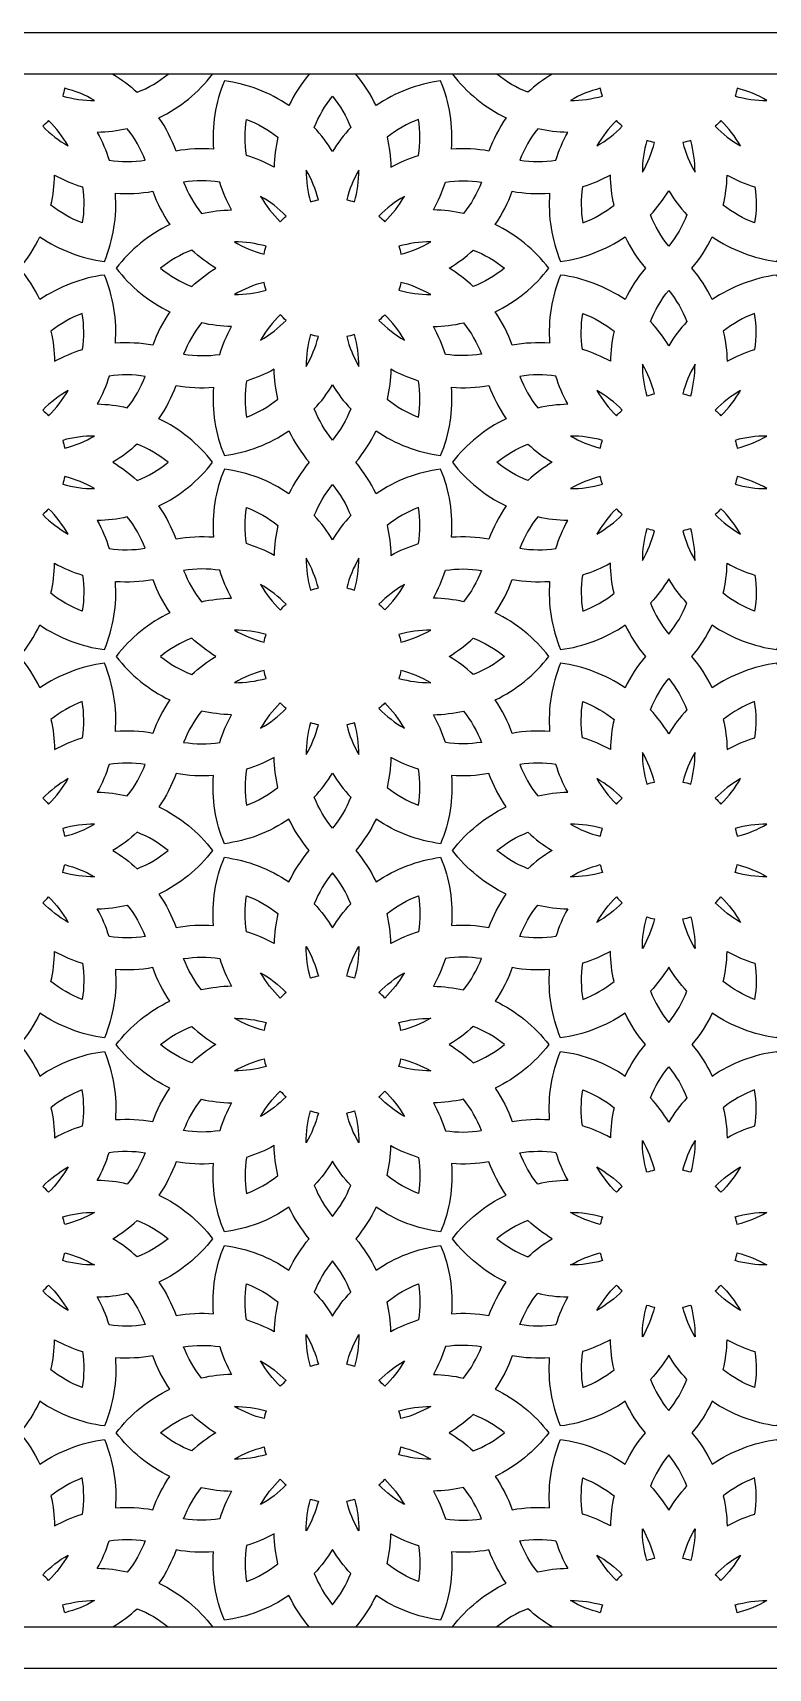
# Model space of a CAD drawing. Extents: x -2698 to -944, y 1038 to 1828.
# Drawn here: x -1806 to -1451, y 1038 to 1828 of the extents above; entities that cross this region are included whole.
import ezdxf

# ---------------------------------------------------------------- set-up
doc = ezdxf.new("R2010")
doc.units = 0
doc.layers.add('LAYER_01', color=5, linetype='CONTINUOUS')

msp = doc.modelspace()

# ---------------------------------------------------------------- linework, layer by layer
at = {"layer": 'LAYER_01'}
for points in [[(-2697.73, 1038.17), (-944.41, 1038.17), (-944.41, 1828.11), (-2697.73, 1828.11)], [(-2677.73, 1058.17), (-964.41, 1058.17), (-964.41, 1808.11), (-2677.73, 1808.11)]]:
    msp.add_lwpolyline(points, close=True, dxfattribs=at)
for points in [[(-1776.25, 1795.41, 0.068796), (-1790.6, 1801.27, -0.028935), (-1791.61, 1797.5, 0.068796)], [(-1531.98, 1801.27, 0.068796), (-1546.33, 1795.41, 0.068796), (-1530.97, 1797.5, -0.028935)], [(-1451.52, 1795.41, 0.068796), (-1465.86, 1801.27, -0.028935), (-1466.87, 1797.5, 0.068796)], [(-1652.51, 1782.36, 0.050779), (-1661.29, 1770.7, 0.050779), (-1670.08, 1782.36, -0.077393), (-1661.29, 1797.39, -0.077393)], [(-1801.21, 1782.9, 0.068796), (-1788.96, 1773.41, 0.068796), (-1798.45, 1785.66, -0.028935)], [(-1702.8, 1786.27, -0.077393), (-1687.68, 1777.64, 0.050779), (-1689.46, 1763.15, 0.050779), (-1702.89, 1768.86, -0.077393)], [(-1633.13, 1763.15, -0.050779), (-1619.69, 1768.86, 0.077393), (-1619.78, 1786.27, 0.077393), (-1634.9, 1777.64, -0.050779)], [(-1533.63, 1773.41, 0.068796), (-1521.38, 1782.9, -0.028935), (-1524.14, 1785.66, 0.068796)], [(-1476.47, 1782.9, 0.068796), (-1464.22, 1773.41, 0.068796), (-1473.71, 1785.66, -0.028935)], [(-1774.88, 1779.95, -0.050779), (-1769.17, 1766.51, 0.077393), (-1751.76, 1766.6, 0.077393), (-1760.39, 1781.72, -0.050779)], [(-1547.71, 1779.95, -0.050779), (-1562.2, 1781.72, 0.077393), (-1570.82, 1766.6, 0.077393), (-1553.41, 1766.51, -0.050779)], [(-1511.63, 1760.7, 0.068796), (-1505.76, 1775.05, -0.028935), (-1509.53, 1776.06, 0.068796)], [(-1486.22, 1760.7, 0.068796), (-1488.31, 1776.06, -0.028935), (-1492.09, 1775.05, 0.068796)], [(-1673.99, 1761.77, 0.068796), (-1671.9, 1746.42, -0.028935), (-1668.13, 1747.43, 0.068796)], [(-1654.45, 1747.43, -0.028935), (-1650.68, 1746.42, 0.068796), (-1648.59, 1761.77, 0.068796)], [(-1782.15, 1736.21, -0.077393), (-1797.27, 1744.84, 0.050779), (-1795.49, 1759.33, 0.050779), (-1782.06, 1753.62, -0.077393)], [(-1710.07, 1742.53, -0.050779), (-1715.78, 1755.97, 0.077393), (-1733.19, 1755.88, 0.077393), (-1724.56, 1740.75, -0.050779)], [(-1598.02, 1740.75, 0.050779), (-1612.51, 1742.53, 0.050779), (-1606.8, 1755.97, -0.077393), (-1589.39, 1755.88, -0.077393)], [(-1540.53, 1753.62, 0.077393), (-1540.44, 1736.21, 0.077393), (-1525.31, 1744.84, -0.050779), (-1527.09, 1759.33, -0.050779)], [(-1457.41, 1736.21, -0.077393), (-1472.54, 1744.84, 0.050779), (-1470.76, 1759.33, 0.050779), (-1457.32, 1753.62, -0.077393)], [(-1802.61, 1729.55, 0.117394), (-1771.43, 1717.64, 0.117394), (-1766.15, 1750.6, 0.063011), (-1748.08, 1751.52, 0.063011), (-1739.85, 1735.42, 0.117394), (-1765.75, 1714.37, 0.117394), (-1739.85, 1693.32, 0.063011), (-1748.08, 1677.21, 0.063011), (-1766.15, 1678.13, 0.117394), (-1771.43, 1711.09, 0.117394), (-1802.61, 1699.18, 0.063011), (-1812.44, 1714.37, 0.063011)], [(-1683.74, 1739.58, 0.068796), (-1696, 1749.07, 0.068796), (-1686.5, 1736.82, -0.028935)], [(-1626.59, 1749.07, 0.068796), (-1638.84, 1739.58, -0.028935), (-1636.08, 1736.82, 0.068796)], [(-1582.74, 1693.32, 0.117394), (-1556.83, 1714.37, 0.117394), (-1582.74, 1735.42, 0.063011), (-1574.5, 1751.52, 0.063011), (-1556.43, 1750.6, 0.117394), (-1551.15, 1717.64, 0.117394), (-1519.97, 1729.55, 0.063011), (-1510.14, 1714.37, 0.063011), (-1519.97, 1699.18, 0.117394), (-1551.15, 1711.09, 0.117394), (-1556.43, 1678.13, 0.063011), (-1574.5, 1677.21, 0.063011)], [(-1498.92, 1725.09, -0.077393), (-1507.71, 1740.12, 0.050779), (-1498.92, 1751.78, 0.050779), (-1490.14, 1740.12, -0.077393)], [(-1477.87, 1729.55, 0.117394), (-1446.69, 1717.64, 0.117394), (-1441.42, 1750.6, 0.063011), (-1423.35, 1751.52, 0.063011), (-1415.11, 1735.42, 0.117394), (-1441.02, 1714.37, 0.117394), (-1415.11, 1693.32, 0.063011), (-1423.35, 1677.21, 0.063011), (-1441.42, 1678.13, 0.117394), (-1446.69, 1711.09, 0.117394), (-1477.87, 1699.18, 0.063011), (-1487.7, 1714.37, 0.063011)], [(-1729.28, 1723.15, 0.077393), (-1744.32, 1714.37, 0.077393), (-1729.28, 1705.58, -0.050779), (-1717.62, 1714.37, -0.050779)], [(-1708.7, 1727.07, 0.068796), (-1694.35, 1721.2, -0.028935), (-1693.34, 1724.98, 0.068796)], [(-1628.23, 1721.2, 0.068796), (-1613.88, 1727.07, 0.068796), (-1629.24, 1724.98, -0.028935)], [(-1593.3, 1705.58, 0.050779), (-1604.96, 1714.37, 0.050779), (-1593.3, 1723.15, -0.077393), (-1578.27, 1714.37, -0.077393)], [(-1708.7, 1701.66, 0.068796), (-1693.34, 1703.76, -0.028935), (-1694.35, 1707.53, 0.068796)], [(-1629.24, 1703.76, 0.068796), (-1613.88, 1701.66, 0.068796), (-1628.23, 1707.53, -0.028935)], [(-1498.92, 1676.95, 0.050779), (-1507.71, 1688.61, -0.077393), (-1498.92, 1703.65, -0.077393), (-1490.14, 1688.61, 0.050779)], [(-1782.06, 1675.11, 0.077393), (-1782.15, 1692.53, 0.077393), (-1797.27, 1683.9, -0.050779), (-1795.49, 1669.41, -0.050779)], [(-1686.5, 1691.91, 0.068796), (-1696, 1679.66, 0.068796), (-1683.74, 1689.15, -0.028935)], [(-1626.59, 1679.66, 0.068796), (-1636.08, 1691.91, -0.028935), (-1638.84, 1689.15, 0.068796)], [(-1540.44, 1692.53, -0.077393), (-1525.31, 1683.9, 0.050779), (-1527.09, 1669.41, 0.050779), (-1540.53, 1675.11, -0.077393)], [(-1457.32, 1675.11, 0.077393), (-1457.41, 1692.53, 0.077393), (-1472.54, 1683.9, -0.050779), (-1470.76, 1669.41, -0.050779)], [(-1724.56, 1687.98, 0.077393), (-1733.19, 1672.85, 0.077393), (-1715.78, 1672.76, -0.050779), (-1710.07, 1686.2, -0.050779)], [(-1589.39, 1672.85, -0.077393), (-1606.8, 1672.76, 0.050779), (-1612.51, 1686.2, 0.050779), (-1598.02, 1687.98, -0.077393)], [(-1671.9, 1682.32, 0.068796), (-1673.99, 1666.96, 0.068796), (-1668.13, 1681.31, -0.028935)], [(-1654.45, 1681.31, 0.068796), (-1648.59, 1666.96, 0.068796), (-1650.68, 1682.32, -0.028935)], [(-1511.63, 1668.03, 0.068796), (-1509.53, 1652.67, -0.028935), (-1505.76, 1653.69, 0.068796)], [(-1486.22, 1668.03, 0.068796), (-1492.09, 1653.69, -0.028935), (-1488.31, 1652.67, 0.068796)], [(-1774.88, 1648.79, -0.050779), (-1760.39, 1647.01, 0.077393), (-1751.76, 1662.14, 0.077393), (-1769.17, 1662.23, -0.050779)], [(-1689.46, 1665.58, -0.050779), (-1702.89, 1659.88, 0.077393), (-1702.8, 1642.47, 0.077393), (-1687.68, 1651.09, -0.050779)], [(-1634.9, 1651.09, 0.077393), (-1619.78, 1642.47, 0.077393), (-1619.69, 1659.88, -0.050779), (-1633.13, 1665.58, -0.050779)], [(-1547.71, 1648.79, -0.050779), (-1553.41, 1662.23, 0.077393), (-1570.82, 1662.14, 0.077393), (-1562.2, 1647.01, -0.050779)], [(-1788.96, 1655.33, 0.068796), (-1801.21, 1645.84, -0.028935), (-1798.45, 1643.08, 0.068796)], [(-1672.51, 1620.62, 0.063011), (-1682.34, 1605.44, 0.117394), (-1713.52, 1617.35, 0.117394), (-1718.8, 1584.39, 0.063011), (-1736.87, 1583.47, 0.063011), (-1745.1, 1599.57, 0.117394), (-1719.2, 1620.62, 0.117394), (-1745.1, 1641.67, 0.063011), (-1736.87, 1657.78, 0.063011), (-1718.8, 1656.86, 0.117394), (-1713.52, 1623.9, 0.117394), (-1682.34, 1635.81, 0.063011)], [(-1670.08, 1646.38, 0.050779), (-1661.29, 1658.04, 0.050779), (-1652.51, 1646.38, -0.077393), (-1661.29, 1631.34, -0.077393)], [(-1603.38, 1620.62, 0.117394), (-1577.48, 1599.57, 0.063011), (-1585.72, 1583.47, 0.063011), (-1603.78, 1584.39, 0.117394), (-1609.06, 1617.35, 0.117394), (-1640.24, 1605.44, 0.063011), (-1650.07, 1620.62, 0.063011), (-1640.24, 1635.81, 0.117394), (-1609.06, 1623.9, 0.117394), (-1603.78, 1656.86, 0.063011), (-1585.72, 1657.78, 0.063011), (-1577.48, 1641.67, 0.117394)], [(-1521.38, 1645.84, 0.068796), (-1533.63, 1655.33, 0.068796), (-1524.14, 1643.08, -0.028935)], [(-1464.22, 1655.33, 0.068796), (-1476.47, 1645.84, -0.028935), (-1473.71, 1643.08, 0.068796)], [(-1790.6, 1627.46, 0.068796), (-1776.25, 1633.33, 0.068796), (-1791.61, 1631.23, -0.028935)], [(-1755.67, 1629.41, -0.050779), (-1767.33, 1620.62, -0.050779), (-1755.67, 1611.84, 0.077393), (-1740.63, 1620.62, 0.077393)], [(-1555.25, 1620.62, 0.050779), (-1566.91, 1611.84, -0.077393), (-1581.95, 1620.62, -0.077393), (-1566.91, 1629.41, 0.050779)], [(-1546.33, 1633.33, 0.068796), (-1531.98, 1627.46, -0.028935), (-1530.97, 1631.23, 0.068796)], [(-1465.86, 1627.46, 0.068796), (-1451.52, 1633.33, 0.068796), (-1466.87, 1631.23, -0.028935)], [(-1776.25, 1607.92, 0.068796), (-1790.6, 1613.79, -0.028935), (-1791.61, 1610.02, 0.068796)], [(-1531.98, 1613.79, 0.068796), (-1546.33, 1607.92, 0.068796), (-1530.97, 1610.02, -0.028935)], [(-1451.52, 1607.92, 0.068796), (-1465.86, 1613.79, -0.028935), (-1466.87, 1610.02, 0.068796)], [(-1652.51, 1594.87, 0.050779), (-1661.29, 1583.21, 0.050779), (-1670.08, 1594.87, -0.077393), (-1661.29, 1609.91, -0.077393)], [(-1801.21, 1595.41, 0.068796), (-1788.96, 1585.92, 0.068796), (-1798.45, 1598.17, -0.028935)], [(-1702.8, 1598.78, -0.077393), (-1687.68, 1590.15, 0.050779), (-1689.46, 1575.66, 0.050779), (-1702.89, 1581.37, -0.077393)], [(-1633.13, 1575.66, -0.050779), (-1619.69, 1581.37, 0.077393), (-1619.78, 1598.78, 0.077393), (-1634.9, 1590.15, -0.050779)], [(-1533.63, 1585.92, 0.068796), (-1521.38, 1595.41, -0.028935), (-1524.14, 1598.17, 0.068796)], [(-1476.47, 1595.41, 0.068796), (-1464.22, 1585.92, 0.068796), (-1473.71, 1598.17, -0.028935)], [(-1774.88, 1592.46, -0.050779), (-1769.17, 1579.02, 0.077393), (-1751.76, 1579.11, 0.077393), (-1760.39, 1594.24, -0.050779)], [(-1547.71, 1592.46, -0.050779), (-1562.2, 1594.24, 0.077393), (-1570.82, 1579.11, 0.077393), (-1553.41, 1579.02, -0.050779)], [(-1511.63, 1573.22, 0.068796), (-1505.76, 1587.56, -0.028935), (-1509.53, 1588.57, 0.068796)], [(-1486.22, 1573.22, 0.068796), (-1488.31, 1588.57, -0.028935), (-1492.09, 1587.56, 0.068796)], [(-1673.99, 1574.29, 0.068796), (-1671.9, 1558.93, -0.028935), (-1668.13, 1559.94, 0.068796)], [(-1654.45, 1559.94, -0.028935), (-1650.68, 1558.93, 0.068796), (-1648.59, 1574.29, 0.068796)], [(-1782.15, 1548.72, -0.077393), (-1797.27, 1557.35, 0.050779), (-1795.49, 1571.84, 0.050779), (-1782.06, 1566.13, -0.077393)], [(-1710.07, 1555.05, -0.050779), (-1715.78, 1568.48, 0.077393), (-1733.19, 1568.39, 0.077393), (-1724.56, 1553.27, -0.050779)], [(-1598.02, 1553.27, 0.050779), (-1612.51, 1555.05, 0.050779), (-1606.8, 1568.48, -0.077393), (-1589.39, 1568.39, -0.077393)], [(-1540.53, 1566.13, 0.077393), (-1540.44, 1548.72, 0.077393), (-1525.31, 1557.35, -0.050779), (-1527.09, 1571.84, -0.050779)], [(-1490.14, 1552.63, -0.050779), (-1498.92, 1564.29, -0.050779), (-1507.71, 1552.63, 0.077393), (-1498.92, 1537.6, 0.077393)], [(-1457.41, 1548.72, -0.077393), (-1472.54, 1557.35, 0.050779), (-1470.76, 1571.84, 0.050779), (-1457.32, 1566.13, -0.077393)], [(-1802.61, 1542.07, 0.117394), (-1771.43, 1530.16, 0.117394), (-1766.15, 1563.12, 0.063011), (-1748.08, 1564.04, 0.063011), (-1739.85, 1547.93, 0.117394), (-1765.75, 1526.88, 0.117394), (-1739.85, 1505.83, 0.063011), (-1748.08, 1489.72, 0.063011), (-1766.15, 1490.64, 0.117394), (-1771.43, 1523.6, 0.117394), (-1802.61, 1511.69, 0.063011), (-1812.44, 1526.88, 0.063011)], [(-1683.74, 1552.09, 0.068796), (-1696, 1561.58, 0.068796), (-1686.5, 1549.33, -0.028935)], [(-1626.59, 1561.58, 0.068796), (-1638.84, 1552.09, -0.028935), (-1636.08, 1549.33, 0.068796)], [(-1582.74, 1505.83, 0.117394), (-1556.83, 1526.88, 0.117394), (-1582.74, 1547.93, 0.063011), (-1574.5, 1564.04, 0.063011), (-1556.43, 1563.12, 0.117394), (-1551.15, 1530.16, 0.117394), (-1519.97, 1542.07, 0.063011), (-1510.14, 1526.88, 0.063011), (-1519.97, 1511.69, 0.117394), (-1551.15, 1523.6, 0.117394), (-1556.43, 1490.64, 0.063011), (-1574.5, 1489.72, 0.063011)], [(-1477.87, 1542.07, 0.117394), (-1446.69, 1530.16, 0.117394), (-1441.42, 1563.12, 0.063011), (-1423.35, 1564.04, 0.063011), (-1415.11, 1547.93, 0.117394), (-1441.02, 1526.88, 0.117394), (-1415.11, 1505.83, 0.063011), (-1423.35, 1489.72, 0.063011), (-1441.42, 1490.64, 0.117394), (-1446.69, 1523.6, 0.117394), (-1477.87, 1511.69, 0.063011), (-1487.7, 1526.88, 0.063011)], [(-1729.28, 1535.67, 0.077393), (-1744.32, 1526.88, 0.077393), (-1729.28, 1518.1, -0.050779), (-1717.62, 1526.88, -0.050779)], [(-1708.7, 1539.58, 0.068796), (-1694.35, 1533.72, -0.028935), (-1693.34, 1537.49, 0.068796)], [(-1628.23, 1533.72, 0.068796), (-1613.88, 1539.58, 0.068796), (-1629.24, 1537.49, -0.028935)], [(-1593.3, 1518.1, 0.050779), (-1604.96, 1526.88, 0.050779), (-1593.3, 1535.67, -0.077393), (-1578.27, 1526.88, -0.077393)], [(-1708.7, 1514.18, 0.068796), (-1693.34, 1516.27, -0.028935), (-1694.35, 1520.04, 0.068796)], [(-1629.24, 1516.27, 0.068796), (-1613.88, 1514.18, 0.068796), (-1628.23, 1520.04, -0.028935)], [(-1498.92, 1489.47, 0.050779), (-1507.71, 1501.13, -0.077393), (-1498.92, 1516.16, -0.077393), (-1490.14, 1501.13, 0.050779)], [(-1782.06, 1487.63, 0.077393), (-1782.15, 1505.04, 0.077393), (-1797.27, 1496.41, -0.050779), (-1795.49, 1481.92, -0.050779)], [(-1686.5, 1504.43, 0.068796), (-1696, 1492.18, 0.068796), (-1683.74, 1501.67, -0.028935)], [(-1626.59, 1492.18, 0.068796), (-1636.08, 1504.43, -0.028935), (-1638.84, 1501.67, 0.068796)], [(-1540.44, 1505.04, -0.077393), (-1525.31, 1496.41, 0.050779), (-1527.09, 1481.92, 0.050779), (-1540.53, 1487.63, -0.077393)], [(-1457.32, 1487.63, 0.077393), (-1457.41, 1505.04, 0.077393), (-1472.54, 1496.41, -0.050779), (-1470.76, 1481.92, -0.050779)], [(-1724.56, 1500.49, 0.077393), (-1733.19, 1485.37, 0.077393), (-1715.78, 1485.28, -0.050779), (-1710.07, 1498.72, -0.050779)], [(-1671.9, 1494.83, 0.068796), (-1673.99, 1479.47, 0.068796), (-1668.13, 1493.82, -0.028935)], [(-1654.45, 1493.82, 0.068796), (-1648.59, 1479.47, 0.068796), (-1650.68, 1494.83, -0.028935)], [(-1589.39, 1485.37, -0.077393), (-1606.8, 1485.28, 0.050779), (-1612.51, 1498.72, 0.050779), (-1598.02, 1500.49, -0.077393)], [(-1689.46, 1478.1, -0.050779), (-1702.89, 1472.39, 0.077393), (-1702.8, 1454.98, 0.077393), (-1687.68, 1463.61, -0.050779)], [(-1634.9, 1463.61, 0.077393), (-1619.78, 1454.98, 0.077393), (-1619.69, 1472.39, -0.050779), (-1633.13, 1478.1, -0.050779)], [(-1511.63, 1480.54, 0.068796), (-1509.53, 1465.19, -0.028935), (-1505.76, 1466.2, 0.068796)], [(-1486.22, 1480.54, 0.068796), (-1492.09, 1466.2, -0.028935), (-1488.31, 1465.19, 0.068796)], [(-1774.88, 1461.3, -0.050779), (-1760.39, 1459.53, 0.077393), (-1751.76, 1474.65, 0.077393), (-1769.17, 1474.74, -0.050779)], [(-1719.2, 1433.14, -0.117394), (-1745.1, 1412.09, -0.063011), (-1736.87, 1395.98, -0.063011), (-1718.8, 1396.9, -0.117394), (-1713.52, 1429.86, -0.117394), (-1682.34, 1417.95, -0.063011), (-1672.51, 1433.14, -0.063011), (-1682.34, 1448.32, -0.117394), (-1713.52, 1436.41, -0.117394), (-1718.8, 1469.37, -0.063011), (-1736.87, 1470.29, -0.063011), (-1745.1, 1454.19, -0.117394)], [(-1670.08, 1458.89, 0.050779), (-1661.29, 1470.55, 0.050779), (-1652.51, 1458.89, -0.077393), (-1661.29, 1443.86, -0.077393)], [(-1577.48, 1454.19, -0.063011), (-1585.72, 1470.29, -0.063011), (-1603.78, 1469.37, -0.117394), (-1609.06, 1436.41, -0.117394), (-1640.24, 1448.32, -0.063011), (-1650.07, 1433.14, -0.063011), (-1640.24, 1417.95, -0.117394), (-1609.06, 1429.86, -0.117394), (-1603.78, 1396.9, -0.063011), (-1585.72, 1395.98, -0.063011), (-1577.48, 1412.09, -0.117394), (-1603.38, 1433.14, -0.117394)], [(-1547.71, 1461.3, -0.050779), (-1553.41, 1474.74, 0.077393), (-1570.82, 1474.65, 0.077393), (-1562.2, 1459.53, -0.050779)], [(-1788.96, 1467.84, 0.068796), (-1801.21, 1458.35, -0.028935), (-1798.45, 1455.59, 0.068796)], [(-1521.38, 1458.35, 0.068796), (-1533.63, 1467.84, 0.068796), (-1524.14, 1455.59, -0.028935)], [(-1464.22, 1467.84, 0.068796), (-1476.47, 1458.35, -0.028935), (-1473.71, 1455.59, 0.068796)], [(-1790.6, 1439.98, 0.068796), (-1776.25, 1445.84, 0.068796), (-1791.61, 1443.75, -0.028935)], [(-1546.33, 1445.84, 0.068796), (-1531.98, 1439.98, -0.028935), (-1530.97, 1443.75, 0.068796)], [(-1465.86, 1439.98, 0.068796), (-1451.52, 1445.84, 0.068796), (-1466.87, 1443.75, -0.028935)], [(-1767.33, 1433.14, -0.050779), (-1755.67, 1424.35, 0.077393), (-1740.63, 1433.14, 0.077393), (-1755.67, 1441.92, -0.050779)], [(-1566.91, 1441.92, 0.050779), (-1555.25, 1433.14, 0.050779), (-1566.91, 1424.35, -0.077393), (-1581.95, 1433.14, -0.077393)], [(-1790.6, 1426.3, -0.068796), (-1776.25, 1420.44, -0.068796), (-1791.61, 1422.53, 0.028935)], [(-1670.08, 1407.38, -0.050779), (-1661.29, 1395.72, -0.050779), (-1652.51, 1407.38, 0.077393), (-1661.29, 1422.42, 0.077393)], [(-1546.33, 1420.44, -0.068796), (-1531.98, 1426.3, 0.028935), (-1530.97, 1422.53, -0.068796)], [(-1465.86, 1426.3, -0.068796), (-1451.52, 1420.44, -0.068796), (-1466.87, 1422.53, 0.028935)], [(-1788.96, 1398.43, -0.068796), (-1801.21, 1407.92, 0.028935), (-1798.45, 1410.69, -0.068796)], [(-1774.88, 1404.97, 0.050779), (-1760.39, 1406.75, -0.077393), (-1751.76, 1391.63, -0.077393), (-1769.17, 1391.53, 0.050779)], [(-1689.46, 1388.18, 0.050779), (-1702.89, 1393.88, -0.077393), (-1702.8, 1411.3, -0.077393), (-1687.68, 1402.67, 0.050779)], [(-1634.9, 1402.67, -0.077393), (-1619.78, 1411.3, -0.077393), (-1619.69, 1393.88, 0.050779), (-1633.13, 1388.18, 0.050779)], [(-1547.71, 1404.97, 0.050779), (-1553.41, 1391.53, -0.077393), (-1570.82, 1391.63, -0.077393), (-1562.2, 1406.75, 0.050779)], [(-1521.38, 1407.92, -0.068796), (-1533.63, 1398.43, -0.068796), (-1524.14, 1410.69, 0.028935)], [(-1464.22, 1398.43, -0.068796), (-1476.47, 1407.92, 0.028935), (-1473.71, 1410.69, -0.068796)], [(-1511.63, 1385.73, -0.068796), (-1509.53, 1401.09, 0.028935), (-1505.76, 1400.08, -0.068796)], [(-1486.22, 1385.73, -0.068796), (-1492.09, 1400.08, 0.028935), (-1488.31, 1401.09, -0.068796)], [(-1782.06, 1378.65, -0.077393), (-1782.15, 1361.24, -0.077393), (-1797.27, 1369.86, 0.050779), (-1795.49, 1384.35, 0.050779)], [(-1671.9, 1371.45, -0.068796), (-1673.99, 1386.8, -0.068796), (-1668.13, 1372.46, 0.028935)], [(-1654.45, 1372.46, -0.068796), (-1648.59, 1386.8, -0.068796), (-1650.68, 1371.45, 0.028935)], [(-1540.44, 1361.24, 0.077393), (-1525.31, 1369.86, -0.050779), (-1527.09, 1384.35, -0.050779), (-1540.53, 1378.65, 0.077393)], [(-1457.32, 1378.65, -0.077393), (-1457.41, 1361.24, -0.077393), (-1472.54, 1369.86, 0.050779), (-1470.76, 1384.35, 0.050779)], [(-1802.61, 1324.21, -0.117394), (-1771.43, 1336.12, -0.117394), (-1766.15, 1303.16, -0.063011), (-1748.08, 1302.24, -0.063011), (-1739.85, 1318.35, -0.117394), (-1765.75, 1339.39, -0.117394), (-1739.85, 1360.44, -0.063011), (-1748.08, 1376.55, -0.063011), (-1766.15, 1375.63, -0.117394), (-1771.43, 1342.67, -0.117394), (-1802.61, 1354.58, -0.063011), (-1812.44, 1339.39, -0.063011)], [(-1724.56, 1365.78, -0.077393), (-1733.19, 1380.91, -0.077393), (-1715.78, 1381, 0.050779), (-1710.07, 1367.56, 0.050779)], [(-1589.39, 1380.91, 0.077393), (-1606.8, 1381, -0.050779), (-1612.51, 1367.56, -0.050779), (-1598.02, 1365.78, 0.077393)], [(-1582.74, 1360.44, -0.117394), (-1556.83, 1339.39, -0.117394), (-1582.74, 1318.35, -0.063011), (-1574.5, 1302.24, -0.063011), (-1556.43, 1303.16, -0.117394), (-1551.15, 1336.12, -0.117394), (-1519.97, 1324.21, -0.063011), (-1510.14, 1339.39, -0.063011), (-1519.97, 1354.58, -0.117394), (-1551.15, 1342.67, -0.117394), (-1556.43, 1375.63, -0.063011), (-1574.5, 1376.55, -0.063011)], [(-1498.92, 1376.81, -0.050779), (-1507.71, 1365.15, 0.077393), (-1498.92, 1350.11, 0.077393), (-1490.14, 1365.15, -0.050779)], [(-1477.87, 1324.21, -0.117394), (-1446.69, 1336.12, -0.117394), (-1441.42, 1303.16, -0.063011), (-1423.35, 1302.24, -0.063011), (-1415.11, 1318.35, -0.117394), (-1441.02, 1339.39, -0.117394), (-1415.11, 1360.44, -0.063011), (-1423.35, 1376.55, -0.063011), (-1441.42, 1375.63, -0.117394), (-1446.69, 1342.67, -0.117394), (-1477.87, 1354.58, -0.063011), (-1487.7, 1339.39, -0.063011)], [(-1686.5, 1361.85, -0.068796), (-1696, 1374.1, -0.068796), (-1683.74, 1364.61, 0.028935)], [(-1626.59, 1374.1, -0.068796), (-1636.08, 1361.85, 0.028935), (-1638.84, 1364.61, -0.068796)], [(-1708.7, 1352.1, -0.068796), (-1693.34, 1350, 0.028935), (-1694.35, 1346.23, -0.068796)], [(-1629.24, 1350, -0.068796), (-1613.88, 1352.1, -0.068796), (-1628.23, 1346.23, 0.028935)], [(-1729.28, 1330.61, -0.077393), (-1744.32, 1339.39, -0.077393), (-1729.28, 1348.18, 0.050779), (-1717.62, 1339.39, 0.050779)], [(-1593.3, 1348.18, -0.050779), (-1604.96, 1339.39, -0.050779), (-1593.3, 1330.61, 0.077393), (-1578.27, 1339.39, 0.077393)], [(-1708.7, 1326.69, -0.068796), (-1694.35, 1332.56, 0.028935), (-1693.34, 1328.79, -0.068796)], [(-1628.23, 1332.56, -0.068796), (-1613.88, 1326.69, -0.068796), (-1629.24, 1328.79, 0.028935)], [(-1490.14, 1313.64, 0.050779), (-1498.92, 1301.98, 0.050779), (-1507.71, 1313.64, -0.077393), (-1498.92, 1328.68, -0.077393)], [(-1782.15, 1317.55, 0.077393), (-1797.27, 1308.93, -0.050779), (-1795.49, 1294.43, -0.050779), (-1782.06, 1300.14, 0.077393)], [(-1710.07, 1311.23, 0.050779), (-1715.78, 1297.79, -0.077393), (-1733.19, 1297.88, -0.077393), (-1724.56, 1313.01, 0.050779)], [(-1683.74, 1314.18, -0.068796), (-1696, 1304.69, -0.068796), (-1686.5, 1316.94, 0.028935)], [(-1626.59, 1304.69, -0.068796), (-1638.84, 1314.18, 0.028935), (-1636.08, 1316.94, -0.068796)], [(-1598.02, 1313.01, -0.050779), (-1612.51, 1311.23, -0.050779), (-1606.8, 1297.79, 0.077393), (-1589.39, 1297.88, 0.077393)], [(-1540.53, 1300.14, -0.077393), (-1540.44, 1317.55, -0.077393), (-1525.31, 1308.93, 0.050779), (-1527.09, 1294.43, 0.050779)], [(-1457.41, 1317.55, 0.077393), (-1472.54, 1308.93, -0.050779), (-1470.76, 1294.43, -0.050779), (-1457.32, 1300.14, 0.077393)], [(-1673.99, 1291.99, -0.068796), (-1671.9, 1307.34, 0.028935), (-1668.13, 1306.33, -0.068796)], [(-1654.45, 1306.33, 0.028935), (-1650.68, 1307.34, -0.068796), (-1648.59, 1291.99, -0.068796)], [(-1774.88, 1273.82, 0.050779), (-1769.17, 1287.25, -0.077393), (-1751.76, 1287.16, -0.077393), (-1760.39, 1272.04, 0.050779)], [(-1702.8, 1267.49, 0.077393), (-1687.68, 1276.12, -0.050779), (-1689.46, 1290.61, -0.050779), (-1702.89, 1284.91, 0.077393)], [(-1633.13, 1290.61, 0.050779), (-1619.69, 1284.91, -0.077393), (-1619.78, 1267.49, -0.077393), (-1634.9, 1276.12, 0.050779)], [(-1547.71, 1273.82, 0.050779), (-1562.2, 1272.04, -0.077393), (-1570.82, 1287.16, -0.077393), (-1553.41, 1287.25, 0.050779)], [(-1511.63, 1293.06, -0.068796), (-1505.76, 1278.71, 0.028935), (-1509.53, 1277.7, -0.068796)], [(-1486.22, 1293.06, -0.068796), (-1488.31, 1277.7, 0.028935), (-1492.09, 1278.71, -0.068796)], [(-1801.21, 1270.86, -0.068796), (-1788.96, 1280.36, -0.068796), (-1798.45, 1268.1, 0.028935)], [(-1672.51, 1245.65, -0.063011), (-1682.34, 1260.84, -0.117394), (-1713.52, 1248.93, -0.117394), (-1718.8, 1281.89, -0.063011), (-1736.87, 1282.81, -0.063011), (-1745.1, 1266.7, -0.117394), (-1719.2, 1245.65, -0.117394), (-1745.1, 1224.6, -0.063011), (-1736.87, 1208.5, -0.063011), (-1718.8, 1209.42, -0.117394), (-1713.52, 1242.37, -0.117394), (-1682.34, 1230.46, -0.063011)], [(-1652.51, 1271.4, -0.050779), (-1661.29, 1283.07, -0.050779), (-1670.08, 1271.4, 0.077393), (-1661.29, 1256.37, 0.077393)], [(-1603.38, 1245.65, -0.117394), (-1577.48, 1266.7, -0.063011), (-1585.72, 1282.81, -0.063011), (-1603.78, 1281.89, -0.117394), (-1609.06, 1248.93, -0.117394), (-1640.24, 1260.84, -0.063011), (-1650.07, 1245.65, -0.063011), (-1640.24, 1230.46, -0.117394), (-1609.06, 1242.37, -0.117394), (-1603.78, 1209.42, -0.063011), (-1585.72, 1208.5, -0.063011), (-1577.48, 1224.6, -0.117394)], [(-1533.63, 1280.36, -0.068796), (-1521.38, 1270.86, 0.028935), (-1524.14, 1268.1, -0.068796)], [(-1476.47, 1270.86, -0.068796), (-1464.22, 1280.36, -0.068796), (-1473.71, 1268.1, 0.028935)], [(-1776.25, 1258.35, -0.068796), (-1790.6, 1252.49, 0.028935), (-1791.61, 1256.26, -0.068796)], [(-1531.98, 1252.49, -0.068796), (-1546.33, 1258.35, -0.068796), (-1530.97, 1256.26, 0.028935)], [(-1451.52, 1258.35, -0.068796), (-1465.86, 1252.49, 0.028935), (-1466.87, 1256.26, -0.068796)], [(-1755.67, 1236.87, 0.050779), (-1767.33, 1245.65, 0.050779), (-1755.67, 1254.44, -0.077393), (-1740.63, 1245.65, -0.077393)], [(-1555.25, 1245.65, -0.050779), (-1566.91, 1254.44, 0.077393), (-1581.95, 1245.65, 0.077393), (-1566.91, 1236.87, -0.050779)], [(-1790.6, 1238.81, -0.068796), (-1776.25, 1232.95, -0.068796), (-1791.61, 1235.04, 0.028935)], [(-1670.08, 1219.9, -0.050779), (-1661.29, 1208.24, -0.050779), (-1652.51, 1219.9, 0.077393), (-1661.29, 1234.93, 0.077393)], [(-1546.33, 1232.95, -0.068796), (-1531.98, 1238.81, 0.028935), (-1530.97, 1235.04, -0.068796)], [(-1465.86, 1238.81, -0.068796), (-1451.52, 1232.95, -0.068796), (-1466.87, 1235.04, 0.028935)], [(-1788.96, 1210.95, -0.068796), (-1801.21, 1220.44, 0.028935), (-1798.45, 1223.2, -0.068796)], [(-1774.88, 1217.49, 0.050779), (-1760.39, 1219.26, -0.077393), (-1751.76, 1204.14, -0.077393), (-1769.17, 1204.05, 0.050779)], [(-1689.46, 1200.69, 0.050779), (-1702.89, 1206.4, -0.077393), (-1702.8, 1223.81, -0.077393), (-1687.68, 1215.18, 0.050779)], [(-1634.9, 1215.18, -0.077393), (-1619.78, 1223.81, -0.077393), (-1619.69, 1206.4, 0.050779), (-1633.13, 1200.69, 0.050779)], [(-1547.71, 1217.49, 0.050779), (-1553.41, 1204.05, -0.077393), (-1570.82, 1204.14, -0.077393), (-1562.2, 1219.26, 0.050779)], [(-1521.38, 1220.44, -0.068796), (-1533.63, 1210.95, -0.068796), (-1524.14, 1223.2, 0.028935)], [(-1464.22, 1210.95, -0.068796), (-1476.47, 1220.44, 0.028935), (-1473.71, 1223.2, -0.068796)], [(-1511.63, 1198.24, -0.068796), (-1509.53, 1213.6, 0.028935), (-1505.76, 1212.59, -0.068796)], [(-1486.22, 1198.24, -0.068796), (-1492.09, 1212.59, 0.028935), (-1488.31, 1213.6, -0.068796)], [(-1782.06, 1191.16, -0.077393), (-1782.15, 1173.75, -0.077393), (-1797.27, 1182.38, 0.050779), (-1795.49, 1196.87, 0.050779)], [(-1724.56, 1178.3, -0.077393), (-1733.19, 1193.42, -0.077393), (-1715.78, 1193.51, 0.050779), (-1710.07, 1180.07, 0.050779)], [(-1671.9, 1183.96, -0.068796), (-1673.99, 1199.31, -0.068796), (-1668.13, 1184.97, 0.028935)], [(-1654.45, 1184.97, -0.068796), (-1648.59, 1199.31, -0.068796), (-1650.68, 1183.96, 0.028935)], [(-1589.39, 1193.42, 0.077393), (-1606.8, 1193.51, -0.050779), (-1612.51, 1180.07, -0.050779), (-1598.02, 1178.3, 0.077393)], [(-1540.44, 1173.75, 0.077393), (-1525.31, 1182.38, -0.050779), (-1527.09, 1196.87, -0.050779), (-1540.53, 1191.16, 0.077393)], [(-1457.32, 1191.16, -0.077393), (-1457.41, 1173.75, -0.077393), (-1472.54, 1182.38, 0.050779), (-1470.76, 1196.87, 0.050779)], [(-1802.61, 1136.72, -0.117394), (-1771.43, 1148.63, -0.117394), (-1766.15, 1115.67, -0.063011), (-1748.08, 1114.75, -0.063011), (-1739.85, 1130.86, -0.117394), (-1765.75, 1151.91, -0.117394), (-1739.85, 1172.96, -0.063011), (-1748.08, 1189.06, -0.063011), (-1766.15, 1188.14, -0.117394), (-1771.43, 1155.19, -0.117394), (-1802.61, 1167.1, -0.063011), (-1812.44, 1151.91, -0.063011)], [(-1686.5, 1174.36, -0.068796), (-1696, 1186.61, -0.068796), (-1683.74, 1177.12, 0.028935)], [(-1626.59, 1186.61, -0.068796), (-1636.08, 1174.36, 0.028935), (-1638.84, 1177.12, -0.068796)], [(-1582.74, 1172.96, -0.117394), (-1556.83, 1151.91, -0.117394), (-1582.74, 1130.86, -0.063011), (-1574.5, 1114.75, -0.063011), (-1556.43, 1115.67, -0.117394), (-1551.15, 1148.63, -0.117394), (-1519.97, 1136.72, -0.063011), (-1510.14, 1151.91, -0.063011), (-1519.97, 1167.1, -0.117394), (-1551.15, 1155.19, -0.117394), (-1556.43, 1188.14, -0.063011), (-1574.5, 1189.06, -0.063011)], [(-1498.92, 1189.32, -0.050779), (-1507.71, 1177.66, 0.077393), (-1498.92, 1162.63, 0.077393), (-1490.14, 1177.66, -0.050779)], [(-1477.87, 1136.72, -0.117394), (-1446.69, 1148.63, -0.117394), (-1441.42, 1115.67, -0.063011), (-1423.35, 1114.75, -0.063011), (-1415.11, 1130.86, -0.117394), (-1441.02, 1151.91, -0.117394), (-1415.11, 1172.96, -0.063011), (-1423.35, 1189.06, -0.063011), (-1441.42, 1188.14, -0.117394), (-1446.69, 1155.19, -0.117394), (-1477.87, 1167.1, -0.063011), (-1487.7, 1151.91, -0.063011)], [(-1708.7, 1164.61, -0.068796), (-1693.34, 1162.52, 0.028935), (-1694.35, 1158.75, -0.068796)], [(-1629.24, 1162.52, -0.068796), (-1613.88, 1164.61, -0.068796), (-1628.23, 1158.75, 0.028935)], [(-1729.28, 1143.12, -0.077393), (-1744.32, 1151.91, -0.077393), (-1729.28, 1160.69, 0.050779), (-1717.62, 1151.91, 0.050779)], [(-1593.3, 1160.69, -0.050779), (-1604.96, 1151.91, -0.050779), (-1593.3, 1143.12, 0.077393), (-1578.27, 1151.91, 0.077393)], [(-1708.7, 1139.21, -0.068796), (-1694.35, 1145.07, 0.028935), (-1693.34, 1141.3, -0.068796)], [(-1628.23, 1145.07, -0.068796), (-1613.88, 1139.21, -0.068796), (-1629.24, 1141.3, 0.028935)], [(-1498.92, 1141.19, 0.077393), (-1507.71, 1126.16, -0.050779), (-1498.92, 1114.49, -0.050779), (-1490.14, 1126.16, 0.077393)], [(-1782.15, 1130.07, 0.077393), (-1797.27, 1121.44, -0.050779), (-1795.49, 1106.95, -0.050779), (-1782.06, 1112.65, 0.077393)], [(-1540.53, 1112.65, -0.077393), (-1540.44, 1130.07, -0.077393), (-1525.31, 1121.44, 0.050779), (-1527.09, 1106.95, 0.050779)], [(-1457.41, 1130.07, 0.077393), (-1472.54, 1121.44, -0.050779), (-1470.76, 1106.95, -0.050779), (-1457.32, 1112.65, 0.077393)], [(-1710.07, 1123.74, 0.050779), (-1715.78, 1110.31, -0.077393), (-1733.19, 1110.4, -0.077393), (-1724.56, 1125.52, 0.050779)], [(-1683.74, 1126.7, -0.068796), (-1696, 1117.2, -0.068796), (-1686.5, 1129.46, 0.028935)], [(-1626.59, 1117.2, -0.068796), (-1638.84, 1126.7, 0.028935), (-1636.08, 1129.46, -0.068796)], [(-1598.02, 1125.52, -0.050779), (-1612.51, 1123.74, -0.050779), (-1606.8, 1110.31, 0.077393), (-1589.39, 1110.4, 0.077393)], [(-1673.99, 1104.5, -0.068796), (-1671.9, 1119.86, 0.028935), (-1668.13, 1118.85, -0.068796)], [(-1654.45, 1118.85, 0.028935), (-1650.68, 1119.86, -0.068796), (-1648.59, 1104.5, -0.068796)], [(-1774.88, 1086.33, 0.050779), (-1769.17, 1099.77, -0.077393), (-1751.76, 1099.68, -0.077393), (-1760.39, 1084.55, 0.050779)], [(-1702.8, 1080.01, 0.077393), (-1687.68, 1088.63, -0.050779), (-1689.46, 1103.13, -0.050779), (-1702.89, 1097.42, 0.077393)], [(-1633.13, 1103.13, 0.050779), (-1619.69, 1097.42, -0.077393), (-1619.78, 1080.01, -0.077393), (-1634.9, 1088.63, 0.050779)], [(-1547.71, 1086.33, 0.050779), (-1562.2, 1084.55, -0.077393), (-1570.82, 1099.68, -0.077393), (-1553.41, 1099.77, 0.050779)], [(-1511.63, 1105.57, -0.068796), (-1505.76, 1091.23, 0.028935), (-1509.53, 1090.22, -0.068796)], [(-1486.22, 1105.57, -0.068796), (-1488.31, 1090.22, 0.028935), (-1492.09, 1091.23, -0.068796)], [(-1801.21, 1083.38, -0.068796), (-1788.96, 1092.87, -0.068796), (-1798.45, 1080.62, 0.028935)], [(-1652.51, 1083.92, -0.050779), (-1661.29, 1095.58, -0.050779), (-1670.08, 1083.92, 0.077393), (-1661.29, 1068.88, 0.077393)], [(-1533.63, 1092.87, -0.068796), (-1521.38, 1083.38, 0.028935), (-1524.14, 1080.62, -0.068796)], [(-1476.47, 1083.38, -0.068796), (-1464.22, 1092.87, -0.068796), (-1473.71, 1080.62, 0.028935)], [(-1776.25, 1070.87, -0.068796), (-1790.6, 1065, 0.028935), (-1791.61, 1068.77, -0.068796)], [(-1531.98, 1065, -0.068796), (-1546.33, 1070.87, -0.068796), (-1530.97, 1068.77, 0.028935)], [(-1451.52, 1070.87, -0.068796), (-1465.86, 1065, 0.028935), (-1466.87, 1068.77, -0.068796)]]:
    msp.add_lwpolyline(points, format="xyb", close=True, dxfattribs=at)
for points in [[(-1767.33, 1808.11, -0.050779), (-1755.67, 1799.33, 0.077393), (-1740.63, 1808.11)], [(-1672.51, 1808.11, 0.063011), (-1682.34, 1792.92, 0.117394), (-1713.52, 1804.83, 0.117394), (-1718.8, 1771.87, 0.063011), (-1736.87, 1770.95, 0.063011), (-1745.1, 1787.06, 0.117394), (-1719.2, 1808.11)], [(-1603.38, 1808.11, 0.117394), (-1577.48, 1787.06, 0.063011), (-1585.72, 1770.95, 0.063011), (-1603.78, 1771.87, 0.117394), (-1609.06, 1804.83, 0.117394), (-1640.24, 1792.92, 0.063011), (-1650.07, 1808.11)], [(-1555.25, 1808.11, 0.050779), (-1566.91, 1799.33, -0.077393), (-1581.95, 1808.11)], [(-1672.51, 1058.17, -0.063011), (-1682.34, 1073.35, -0.117394), (-1713.52, 1061.44, -0.117394), (-1718.8, 1094.4, -0.063011), (-1736.87, 1095.32, -0.063011), (-1745.1, 1079.21, -0.117394), (-1719.2, 1058.17)], [(-1603.38, 1058.17, -0.117394), (-1577.48, 1079.21, -0.063011), (-1585.72, 1095.32, -0.063011), (-1603.78, 1094.4, -0.117394), (-1609.06, 1061.44, -0.117394), (-1640.24, 1073.35, -0.063011), (-1650.07, 1058.17)], [(-1767.33, 1058.17, 0.050779), (-1755.67, 1066.95, -0.077393), (-1740.63, 1058.17)], [(-1555.25, 1058.17, -0.050779), (-1566.91, 1066.95, 0.077393), (-1581.95, 1058.17)]]:
    msp.add_lwpolyline(points, format="xyb", dxfattribs=at)

doc.saveas('drawing.dxf')
